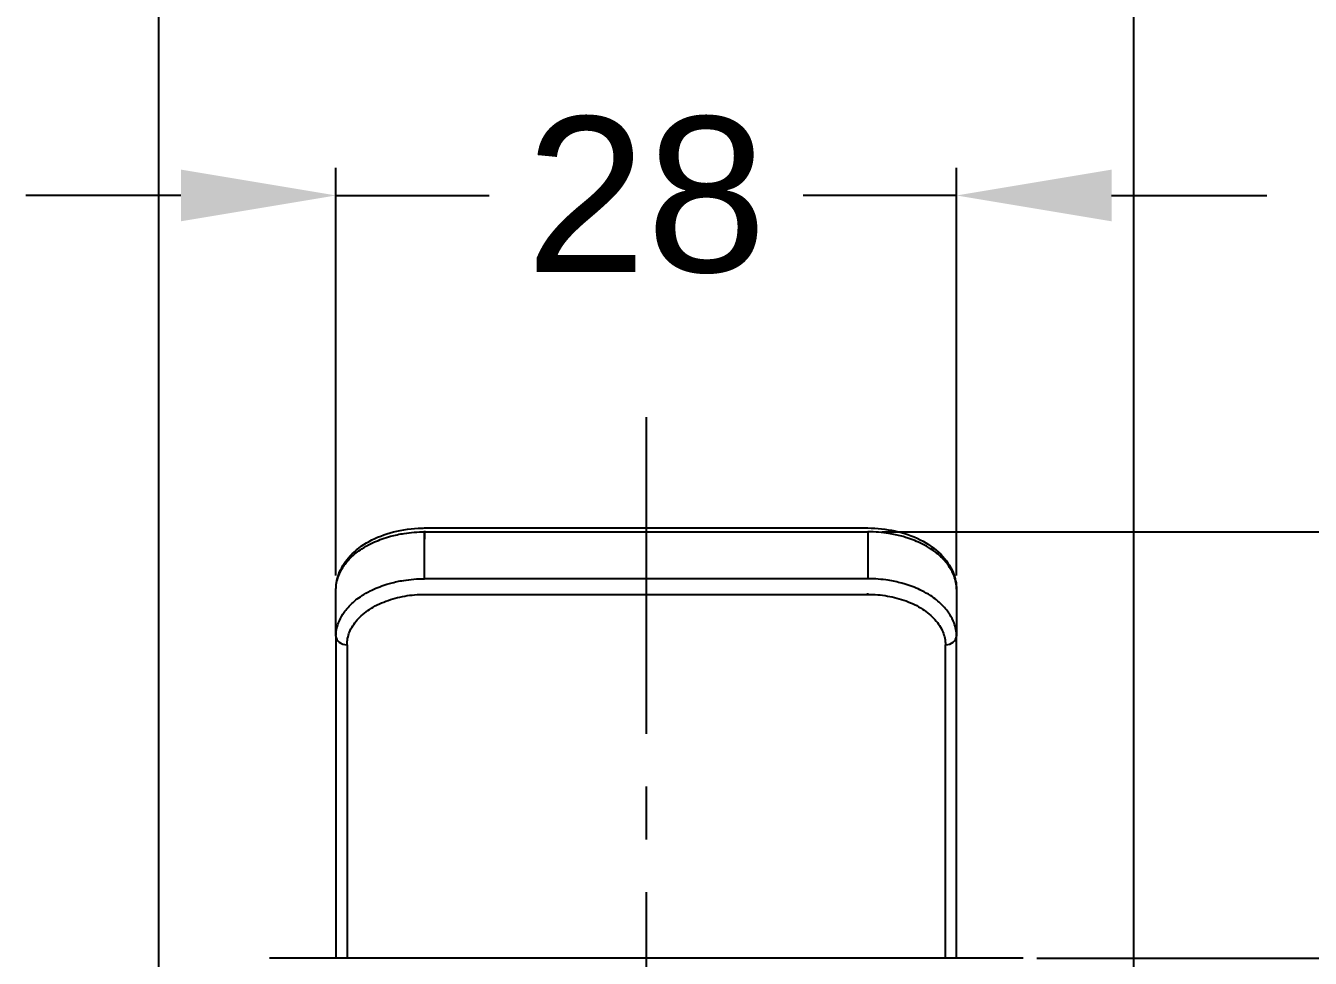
# Model space of a CAD drawing. Header units: millimetres. Extents: x 3724 to 4565, y 1133 to 1727.
# Drawn here: x 3847.6 to 3905.6, y 1576.5 to 1618.6 of the extents above; entities that cross this region are included whole.
import ezdxf

# ---------------------------------------------------------------- set-up
doc = ezdxf.new("R2010")
doc.units = ezdxf.units.MM
doc.linetypes.add('CENTER2', pattern=[28.575, 19.05, -3.175, 3.175, -3.175])
doc.layers.add('DIM', color=3, linetype='Continuous')
doc.layers.add('중심선', color=1, linetype='CENTER2')
doc.styles.get("Standard").update_dxf_attribs({"font": 'arial.ttf'})
doc.dimstyles.new('사본 ISO-25', dxfattribs={"dimtxt": 7, "dimasz": 7, "dimexe": 1.25, "dimexo": 0.625, "dimtad": 1, "dimtih": 1, "dimtoh": 1, "dimdec": 1, "dimdsep": 46, "dimtxsty": 'Standard', "dimcen": 2.5, "dimclrd": 3, "dimclre": 3, "dimclrt": 4, "dimadec": 0, "dimazin": 0, "dimtfac": 1, "dimtdec": 1, "dimtmove": 0, "dimatfit": 3, "dimfxl": 1, "dimarcsym": 0})

# ---------------------------------------------------------------- blocks, each defined once
blk = doc.blocks.new('*D10')
at = {"layer": 'Defpoints', "color": 0, "transparency": 16777216}
for p in [(3885.628, 1595.719), (3901.628, 1325.439), (3951.628, 1325.439)]:
    blk.add_point(p, dxfattribs=at)
at = {"layer": 'DIM', "color": 3, "lineweight": -2, "transparency": 16777216}
for p, q in [((3886.253, 1595.719), (3952.878, 1595.719)), ((3951.628, 1588.719), (3951.628, 1466.155)), ((3951.628, 1332.439), (3951.628, 1455.003)), ((3902.253, 1325.439), (3952.878, 1325.439))]:
    blk.add_line(p, q, dxfattribs=at)
at = {"layer": 'DIM', "color": 3, "transparency": 16777216}
for points in [[(3950.461, 1588.719), (3952.794, 1588.719), (3951.628, 1595.719)], [(3950.461, 1332.439), (3952.794, 1332.439), (3951.628, 1325.439)]]:
    blk.add_solid(points, dxfattribs=at)
at = {"layer": 'DIM', "color": 4, "transparency": 16777216, "insert": (3951.628, 1460.579), "char_height": 7, "attachment_point": 5}
blk.add_mtext('270.3', dxfattribs=at)
blk = doc.blocks.new('*D11')
at = {"layer": 'Defpoints', "color": 0, "transparency": 16777216}
for p in [(3892.628, 1576.477), (3924.628, 1325.439), (3924.871, 1325.439)]:
    blk.add_point(p, dxfattribs=at)
at = {"layer": 'DIM', "color": 3, "lineweight": -2, "transparency": 16777216}
for p, q in [((3893.253, 1576.477), (3925.878, 1576.477)), ((3924.628, 1569.477), (3924.628, 1454.271)), ((3924.628, 1332.439), (3924.628, 1443.123)), ((3924.246, 1325.439), (3923.378, 1325.439))]:
    blk.add_line(p, q, dxfattribs=at)
at = {"layer": 'DIM', "color": 3, "transparency": 16777216}
for points in [[(3923.461, 1569.477), (3925.794, 1569.477), (3924.628, 1576.477)], [(3923.461, 1332.439), (3925.794, 1332.439), (3924.628, 1325.439)]]:
    blk.add_solid(points, dxfattribs=at)
at = {"layer": 'DIM', "color": 4, "transparency": 16777216, "insert": (3924.628, 1448.697), "char_height": 7, "attachment_point": 5}
blk.add_mtext('251', dxfattribs=at)
blk = doc.blocks.new('*D12')
at = {"layer": 'Defpoints', "color": 0, "transparency": 16777216}
for p in [(3889.628, 1610.894), (3861.628, 1593.125), (3889.628, 1593.125)]:
    blk.add_point(p, dxfattribs=at)
at = {"layer": 'DIM', "color": 3, "lineweight": -2, "transparency": 16777216}
for p, q in [((3861.628, 1593.75), (3861.628, 1612.144)), ((3889.628, 1593.75), (3889.628, 1612.144)), ((3854.628, 1610.894), (3847.628, 1610.894)), ((3861.628, 1610.894), (3868.547, 1610.894)), ((3889.628, 1610.894), (3882.708, 1610.894)), ((3896.628, 1610.894), (3903.628, 1610.894))]:
    blk.add_line(p, q, dxfattribs=at)
at = {"layer": 'DIM', "color": 3, "transparency": 16777216}
for points in [[(3854.628, 1612.061), (3854.628, 1609.728), (3861.628, 1610.894)], [(3896.628, 1612.061), (3896.628, 1609.728), (3889.628, 1610.894)]]:
    blk.add_solid(points, dxfattribs=at)
at = {"layer": 'DIM', "color": 4, "transparency": 16777216, "insert": (3875.628, 1610.894), "char_height": 7, "attachment_point": 5}
blk.add_mtext('28', dxfattribs=at)
blk = doc.blocks.new('*D13')
at = {"layer": 'Defpoints', "color": 0, "transparency": 16777216}
for p in [(3897.628, 1628.953), (3853.628, 1574.216), (3897.628, 1574.216)]:
    blk.add_point(p, dxfattribs=at)
at = {"layer": 'DIM', "color": 3, "lineweight": -2, "transparency": 16777216}
for p, q in [((3853.628, 1574.841), (3853.628, 1630.203)), ((3897.628, 1574.841), (3897.628, 1630.203)), ((3860.628, 1628.953), (3868.487, 1628.953)), ((3890.628, 1628.953), (3882.768, 1628.953))]:
    blk.add_line(p, q, dxfattribs=at)
at = {"layer": 'DIM', "color": 3, "transparency": 16777216}
for points in [[(3860.628, 1630.119), (3860.628, 1627.786), (3853.628, 1628.953)], [(3890.628, 1630.119), (3890.628, 1627.786), (3897.628, 1628.953)]]:
    blk.add_solid(points, dxfattribs=at)
at = {"layer": 'DIM', "color": 4, "transparency": 16777216, "insert": (3875.628, 1628.953), "char_height": 7, "attachment_point": 5}
blk.add_mtext('44', dxfattribs=at)

msp = doc.modelspace()

# ---------------------------------------------------------------- linework, layer by layer
at = {"extrusion": (0, 1, 0)}
for p, q in [((3865.628, 1595.891), (3885.628, 1595.891)), ((3865.628, 1595.769), (3865.628, 1595.392)), ((3865.628, 1593.603), (3865.628, 1595.719)), ((3865.628, 1595.719), (3885.628, 1595.719)), ((3885.628, 1595.719), (3885.628, 1593.603)), ((3885.628, 1595.39), (3885.628, 1595.013)), ((3865.628, 1593.602), (3865.628, 1593.653)), ((3885.628, 1593.603), (3865.628, 1593.603)), ((3861.628, 1591.009), (3861.628, 1593.125)), ((3865.628, 1592.897), (3885.628, 1592.897)), ((3885.628, 1592.898), (3885.628, 1592.949)), ((3889.628, 1593.125), (3889.628, 1591.009)), ((3861.628, 1591.009), (3861.628, 1576.477)), ((3862.128, 1590.625), (3862.128, 1576.477)), ((3889.128, 1576.477), (3889.128, 1590.625)), ((3889.628, 1576.477), (3889.628, 1591.009)), ((3892.628, 1576.477), (3858.628, 1576.477))]:
    msp.add_line(p, q, dxfattribs=at)
for centre, start_param, end_param in [((3862.128, 1591.009), 3.141593, 4.712389), ((3889.128, 1591.009), 4.712389, 6.283185)]:
    msp.add_ellipse(centre, major_axis=(0.5, 0), ratio=0.767, start_param=start_param, end_param=end_param)
for points, knots in [([(3861.628, 1593.125), (3861.628, 1593.391), (3861.687, 1593.66), (3861.903, 1594.169), (3862.068, 1594.415), (3862.504, 1594.884), (3862.793, 1595.105), (3863.45, 1595.467), (3863.825, 1595.612), (3864.628, 1595.819), (3865.068, 1595.88), (3865.545, 1595.891), (3865.586, 1595.891), (3865.628, 1595.891)], [0, 0, 0, 0, 0.1063468, 0.1063468, 0.2174432, 0.2174432, 0.3420734, 0.3420734, 0.4683619, 0.4683619, 0.5993456, 0.5993456, 0.611704, 0.611704, 0.611704, 0.611704]), ([(3885.628, 1595.891), (3886.04, 1595.891), (3886.456, 1595.844), (3887.252, 1595.669), (3887.64, 1595.535), (3888.343, 1595.186), (3888.663, 1594.961), (3889.162, 1594.458), (3889.354, 1594.178), (3889.574, 1593.639), (3889.628, 1593.38), (3889.628, 1593.125)], [0, 0, 0, 0, 0.1236409, 0.1236409, 0.2507265, 0.2507265, 0.3827275, 0.3827275, 0.5091876, 0.5091876, 0.6115476, 0.6115476, 0.6115476, 0.6115476]), ([(3863.19, 1595.178), (3863.424, 1595.294), (3863.653, 1595.384), (3863.902, 1595.461), (3863.964, 1595.481), (3864.028, 1595.499), (3864.093, 1595.517)], [0.5714286, 0.5714286, 0.5714286, 0.5714286, 0.7142857, 0.7142857, 0.7142857, 0.7501146, 0.7501146, 0.7501146, 0.7501146]), ([(3864.093, 1595.517), (3864.288, 1595.57), (3864.493, 1595.614), (3864.71, 1595.648), (3864.999, 1595.693), (3865.308, 1595.719), (3865.628, 1595.719)], [0.7501146, 0.7501146, 0.7501146, 0.7501146, 0.8571429, 0.8571429, 0.8571429, 1, 1, 1, 1]), ([(3887.157, 1595.517), (3886.973, 1595.567), (3886.778, 1595.61), (3886.571, 1595.643), (3886.278, 1595.69), (3885.96, 1595.719), (3885.628, 1595.719)], [0.7562455, 0.7562455, 0.7562455, 0.7562455, 0.8571429, 0.8571429, 0.8571429, 1, 1, 1, 1]), ([(3888.089, 1595.166), (3887.858, 1595.282), (3887.63, 1595.373), (3887.382, 1595.452), (3887.309, 1595.475), (3887.234, 1595.497), (3887.157, 1595.517)], [0.5714286, 0.5714286, 0.5714286, 0.5714286, 0.7142857, 0.7142857, 0.7142857, 0.7562455, 0.7562455, 0.7562455, 0.7562455]), ([(3861.74, 1593.723), (3861.789, 1593.855), (3861.857, 1593.988), (3861.936, 1594.113), (3861.978, 1594.179), (3862.024, 1594.242), (3862.071, 1594.302)], [0.1428571, 0.1428571, 0.1428571, 0.1428571, 0.236314, 0.236314, 0.236314, 0.2857143, 0.2857143, 0.2857143, 0.2857143]), ([(3863.874, 1593.336), (3863.947, 1593.359), (3864.021, 1593.381), (3864.098, 1593.402), (3864.282, 1593.452), (3864.477, 1593.494), (3864.684, 1593.527), (3864.978, 1593.575), (3865.295, 1593.603), (3865.628, 1593.603)], [0.7142857, 0.7142857, 0.7142857, 0.7142857, 0.7562456, 0.7562456, 0.7562456, 0.8571429, 0.8571429, 0.8571429, 1, 1, 1, 1]), ([(3887.162, 1593.401), (3886.968, 1593.454), (3886.762, 1593.498), (3886.545, 1593.532), (3886.256, 1593.577), (3885.948, 1593.603), (3885.628, 1593.603)], [0.7501148, 0.7501148, 0.7501148, 0.7501148, 0.8571429, 0.8571429, 0.8571429, 1, 1, 1, 1]), ([(3862.527, 1592.644), (3862.61, 1592.71), (3862.702, 1592.777), (3862.8, 1592.841), (3862.917, 1592.917), (3863.042, 1592.988), (3863.166, 1593.05)], [0.4285714, 0.4285714, 0.4285714, 0.4285714, 0.4939591, 0.4939591, 0.4939591, 0.5714286, 0.5714286, 0.5714286, 0.5714286]), ([(3861.628, 1591.009), (3861.628, 1591.21), (3861.665, 1591.409), (3861.74, 1591.611), (3861.79, 1591.743), (3861.858, 1591.876), (3861.937, 1592)], [0, 0, 0, 0, 0.1428571, 0.1428571, 0.1428571, 0.2367968, 0.2367968, 0.2367968, 0.2367968])]:
    msp.add_open_spline(points, degree=3, knots=knots)
for points in [[(3862.798, 1594.955), (3862.922, 1595.036), (3863.056, 1595.112), (3863.19, 1595.178)], [(3888.455, 1594.957), (3888.339, 1595.032), (3888.214, 1595.103), (3888.089, 1595.166)], [(3862.071, 1594.302), (3862.207, 1594.475), (3862.351, 1594.619), (3862.536, 1594.767)], [(3862.536, 1594.767), (3862.616, 1594.83), (3862.704, 1594.894), (3862.798, 1594.955)], [(3888.729, 1594.759), (3888.646, 1594.826), (3888.553, 1594.893), (3888.455, 1594.957)], [(3889.186, 1594.301), (3889.052, 1594.472), (3888.91, 1594.614), (3888.729, 1594.759)], [(3889.318, 1594.116), (3889.277, 1594.18), (3889.232, 1594.243), (3889.186, 1594.301)], [(3889.515, 1593.726), (3889.465, 1593.859), (3889.398, 1593.992), (3889.318, 1594.116)], [(3861.628, 1593.125), (3861.628, 1593.324), (3861.664, 1593.522), (3861.74, 1593.723)], [(3889.628, 1593.125), (3889.628, 1593.326), (3889.591, 1593.525), (3889.515, 1593.726)], [(3862.128, 1590.625), (3862.127, 1590.819), (3862.202, 1591.197), (3862.547, 1591.753), (3863.112, 1592.24), (3863.861, 1592.613), (3864.732, 1592.847), (3865.323, 1592.897), (3865.628, 1592.897)], [(3863.166, 1593.05), (3863.397, 1593.166), (3863.625, 1593.257), (3863.874, 1593.336)], [(3885.628, 1592.897), (3885.928, 1592.897), (3886.513, 1592.848), (3887.37, 1592.623), (3888.119, 1592.255), (3888.692, 1591.769), (3889.05, 1591.204), (3889.128, 1590.822), (3889.128, 1590.625)], [(3887.353, 1593.346), (3887.291, 1593.365), (3887.227, 1593.384), (3887.162, 1593.401)], [(3888.065, 1593.063), (3887.832, 1593.179), (3887.602, 1593.268), (3887.353, 1593.346)], [(3888.457, 1592.84), (3888.333, 1592.921), (3888.199, 1592.996), (3888.065, 1593.063)], [(3862.069, 1592.185), (3862.203, 1592.357), (3862.345, 1592.498), (3862.527, 1592.644)], [(3888.719, 1592.651), (3888.639, 1592.715), (3888.551, 1592.779), (3888.457, 1592.84)], [(3889.184, 1592.186), (3889.048, 1592.359), (3888.904, 1592.503), (3888.719, 1592.651)], [(3861.937, 1592), (3861.979, 1592.065), (3862.023, 1592.127), (3862.069, 1592.185)], [(3889.319, 1591.997), (3889.277, 1592.063), (3889.231, 1592.126), (3889.184, 1592.186)], [(3889.516, 1591.607), (3889.466, 1591.739), (3889.399, 1591.872), (3889.319, 1591.997)], [(3889.628, 1591.009), (3889.628, 1591.208), (3889.591, 1591.406), (3889.516, 1591.607)]]:
    msp.add_open_spline(points, degree=3)
at = {"layer": '중심선', "color": 1, "ltscale": 0.75}
msp.add_line((3875.628, 1600.891), (3875.628, 1190.159), dxfattribs=at)

# ---------------------------------------------------------------- dimensions: what is measured, and where the dimension line sits
at = {"layer": 'DIM'}
dim = msp.add_linear_dim(base=(3897.628, 1628.953), p1=(3853.628, 1574.216), p2=(3897.628, 1574.216), dimstyle='사본 ISO-25', override={"dimgap": 2, "dimtad": 0}, dxfattribs=at)
dim.commit()
dim.dimension.update_dxf_attribs({"geometry": '*D13', "text_midpoint": (3875.628, 1628.953)})
dim = msp.add_linear_dim(base=(3889.628, 1610.894), p1=(3861.628, 1593.125), p2=(3889.628, 1593.125), dimstyle='사본 ISO-25', override={"dimgap": 2, "dimtad": 0}, dxfattribs=at)
dim.commit()
dim.dimension.update_dxf_attribs({"geometry": '*D12', "text_midpoint": (3875.628, 1610.894), "dimtype": 160})
dim = msp.add_linear_dim(base=(3951.628, 1325.439), p1=(3885.628, 1595.719), p2=(3901.628, 1325.439), angle=90, dimstyle='사본 ISO-25', override={"dimgap": 2, "dimtad": 0}, dxfattribs=at)
dim.commit()
dim.dimension.update_dxf_attribs({"geometry": '*D10', "text_midpoint": (3951.628, 1460.579)})
dim = msp.add_linear_dim(base=(3924.628, 1325.439), p1=(3892.628, 1576.477), p2=(3924.871, 1325.439), angle=90, dimstyle='사본 ISO-25', override={"dimgap": 2, "dimtad": 0}, dxfattribs=at)
dim.commit()
dim.dimension.update_dxf_attribs({"geometry": '*D11', "text_midpoint": (3924.628, 1448.697), "dimtype": 160})

doc.saveas('drawing.dxf')
